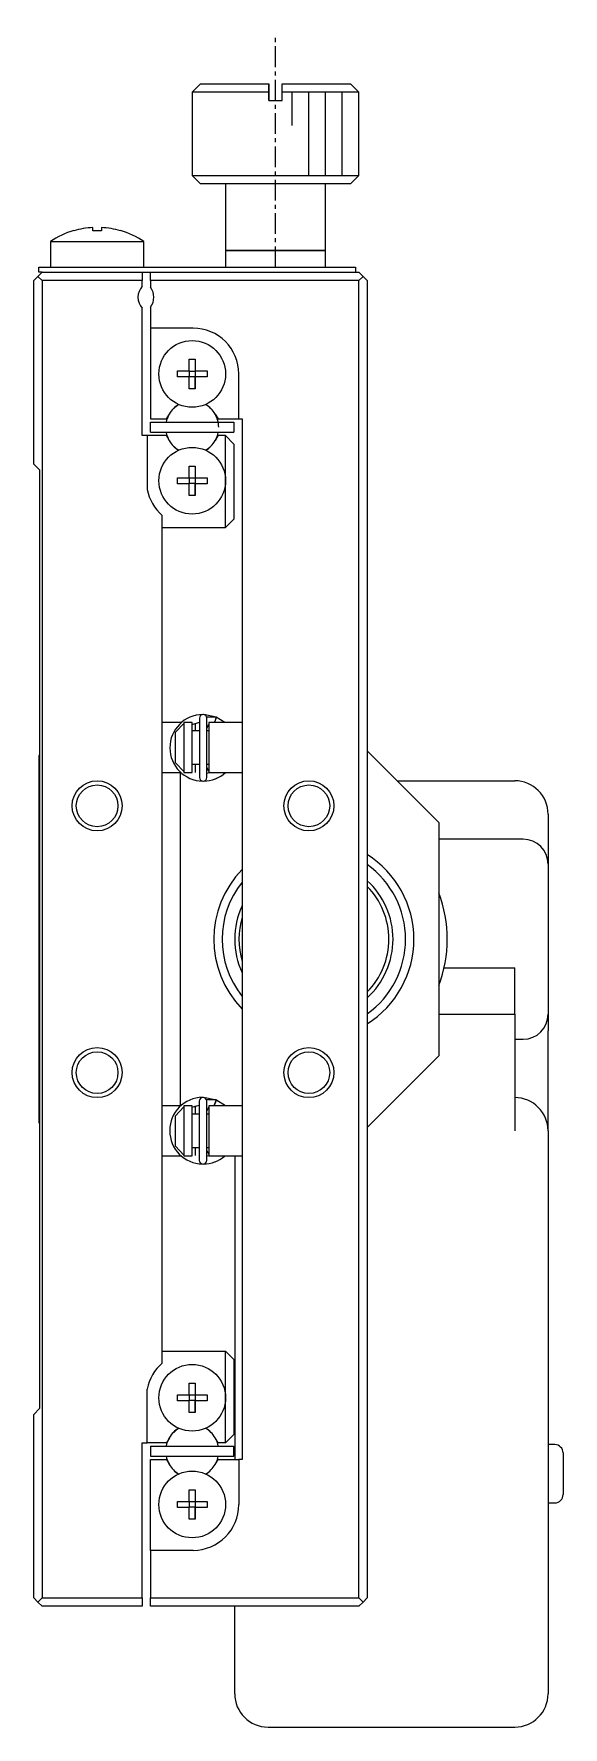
# Model space of a CAD drawing. Extents: x 1683 to 2292, y -88 to 224.
# Drawn here: x 1683 to 1714.8, y 33.9 to 135.4 of the extents above; entities that cross this region are included whole.
import ezdxf

# ---------------------------------------------------------------- set-up
doc = ezdxf.new("R2010")
doc.units = 0
doc.linetypes.add('CENTER', pattern=[2, 1.25, -0.25, 0.25, -0.25])
doc.layers.get('0').update_dxf_attribs({"linetype": 'CONTINUOUS'})
doc.layers.add('CENTER', color=1, linetype='CENTER')

msp = doc.modelspace()

# ---------------------------------------------------------------- linework, layer by layer
at = {"color": 7, "linetype": 'CONTINUOUS'}
for p, q in [((1693.04, 132.41), (1692.54, 131.91)), ((1693.04, 132.41), (1697.14, 132.41)), ((1697.14, 131.91), (1697.14, 132.41)), ((1697.14, 132.41), (1697.14, 131.91)), ((1697.94, 131.91), (1697.94, 132.41)), ((1697.94, 132.41), (1702.04, 132.41)), ((1702.54, 131.91), (1702.04, 132.41)), ((1692.54, 131.91), (1692.54, 126.91)), ((1697.14, 131.91), (1692.54, 131.91)), ((1697.14, 131.91), (1697.14, 131.41)), ((1697.14, 131.41), (1697.14, 131.91)), ((1697.14, 131.41), (1697.94, 131.41)), ((1697.94, 131.41), (1697.94, 131.91)), ((1702.54, 131.91), (1697.94, 131.91)), ((1702.54, 126.91), (1702.54, 131.91)), ((1692.54, 126.91), (1693.04, 126.41)), ((1692.54, 126.91), (1697.54, 126.91)), ((1697.54, 126.41), (1693.04, 126.41)), ((1694.54, 126.41), (1694.54, 122.41)), ((1697.54, 126.91), (1702.54, 126.91)), ((1702.04, 126.41), (1697.54, 126.41)), ((1700.54, 122.41), (1700.54, 126.41)), ((1702.04, 126.41), (1702.54, 126.91)), ((1684.04, 122.95), (1684.04, 121.41)), ((1684.04, 122.95), (1689.64, 122.95)), ((1685.44, 123.6), (1685.44, 123.61)), ((1686.58, 123.6), (1686.58, 123.79)), ((1687.1, 123.6), (1686.58, 123.6)), ((1687.1, 123.79), (1687.1, 123.6)), ((1688.25, 123.61), (1688.24, 123.6)), ((1689.64, 121.41), (1689.64, 122.95)), ((1694.54, 122.41), (1694.54, 121.41)), ((1697.54, 122.41), (1694.54, 122.41)), ((1694.54, 122.41), (1697.54, 122.41)), ((1700.54, 122.41), (1697.54, 122.41)), ((1697.54, 122.41), (1700.54, 122.41)), ((1700.54, 121.41), (1700.54, 122.41)), ((1683.29, 120.86), (1683.04, 120.61)), ((1683.54, 121.11), (1683.29, 120.86)), ((1683.54, 120.61), (1683.29, 120.86)), ((1683.34, 121.41), (1685.34, 121.41)), ((1683.34, 121.11), (1683.34, 121.41)), ((1683.54, 121.11), (1683.34, 121.11)), ((1683.54, 121.11), (1689.54, 121.11)), ((1685.34, 121.41), (1700.34, 121.41)), ((1689.54, 121.11), (1689.54, 120.61)), ((1689.54, 121.11), (1690.04, 121.11)), ((1690.04, 120.61), (1690.04, 121.11)), ((1690.04, 121.11), (1702.54, 121.11)), ((1700.34, 121.41), (1702.34, 121.41)), ((1702.34, 121.41), (1702.34, 121.11)), ((1702.54, 121.11), (1702.79, 120.86)), ((1702.79, 120.86), (1702.54, 120.61)), ((1703.04, 120.61), (1702.79, 120.86)), ((1683.04, 109.61), (1683.04, 120.61)), ((1689.54, 120.61), (1683.54, 120.61)), ((1683.54, 120.61), (1683.54, 41.61)), ((1689.54, 120.27), (1689.54, 120.61)), ((1690.04, 120.61), (1690.04, 120.21)), ((1702.54, 120.61), (1690.04, 120.61)), ((1702.54, 41.61), (1702.54, 120.61)), ((1703.04, 120.61), (1703.04, 41.61)), ((1689.54, 111.31), (1689.54, 118.95)), ((1690.04, 119.01), (1690.04, 117.76)), ((1690.04, 117.76), (1690.04, 112.31)), ((1692.59, 117.76), (1690.04, 117.76)), ((1692.36, 115.19), (1692.36, 115.89)), ((1692.36, 115.89), (1692.72, 115.89)), ((1692.72, 115.89), (1692.72, 115.19)), ((1692.72, 115.89), (1692.72, 115.19)), ((1691.66, 114.83), (1691.66, 115.19)), ((1691.66, 115.19), (1692.36, 115.19)), ((1692.36, 114.83), (1691.66, 114.83)), ((1692.37, 115.18), (1692.36, 115.19)), ((1692.37, 114.84), (1692.36, 114.83)), ((1692.36, 114.12), (1692.36, 114.83)), ((1692.37, 115.18), (1692.71, 115.18)), ((1692.37, 114.84), (1692.37, 115.18)), ((1692.71, 114.84), (1692.37, 114.84)), ((1692.71, 115.18), (1692.72, 115.19)), ((1692.71, 115.18), (1692.71, 114.84)), ((1692.71, 114.84), (1692.72, 114.83)), ((1692.72, 115.19), (1693.43, 115.19)), ((1692.72, 114.12), (1692.72, 114.83)), ((1693.43, 114.83), (1692.72, 114.83)), ((1692.72, 114.83), (1692.72, 114.12)), ((1693.43, 115.19), (1693.43, 114.83)), ((1695.34, 112.31), (1695.34, 115.01)), ((1692.72, 114.12), (1692.36, 114.12)), ((1690.04, 112.31), (1691, 112.31)), ((1690.04, 112.11), (1690.98, 112.11)), ((1690.04, 111.51), (1690.04, 112.11)), ((1690.04, 112.11), (1695.04, 112.11)), ((1690.89, 112.11), (1690.98, 112.11)), ((1690.89, 112.11), (1690.98, 112.11)), ((1690.89, 112.11), (1690.98, 112.11)), ((1690.89, 112.11), (1690.98, 112.11)), ((1690.89, 112.11), (1690.98, 112.11)), ((1690.89, 112.11), (1690.98, 112.11)), ((1690.89, 112.11), (1690.98, 112.11)), ((1690.89, 112.11), (1690.98, 112.11)), ((1690.89, 112.11), (1690.98, 112.11)), ((1690.89, 112.11), (1690.98, 112.11)), ((1690.89, 112.11), (1690.98, 112.11)), ((1690.89, 112.11), (1690.98, 112.11)), ((1690.89, 112.11), (1690.98, 112.11)), ((1690.89, 112.11), (1690.98, 112.11)), ((1690.89, 112.11), (1690.98, 112.11)), ((1690.89, 112.11), (1694.19, 112.11)), ((1690.89, 112.11), (1690.98, 112.11)), ((1690.89, 112.11), (1690.98, 112.11)), ((1690.89, 112.11), (1690.98, 112.11)), ((1690.89, 112.11), (1690.98, 112.11)), ((1690.89, 112.11), (1690.98, 112.11)), ((1690.89, 112.11), (1690.98, 112.11)), ((1690.89, 112.11), (1690.98, 112.11)), ((1690.89, 112.11), (1690.98, 112.11)), ((1690.89, 112.11), (1690.98, 112.11)), ((1690.89, 112.11), (1690.98, 112.11)), ((1690.89, 112.11), (1690.98, 112.11)), ((1690.89, 112.11), (1690.98, 112.11)), ((1690.89, 112.11), (1690.98, 112.11)), ((1690.89, 112.11), (1690.98, 112.11)), ((1690.89, 112.11), (1690.98, 112.11)), ((1690.89, 112.11), (1690.98, 112.11)), ((1691, 112.31), (1691.17, 112.6)), ((1693.92, 112.6), (1694.09, 112.31)), ((1694.09, 112.31), (1695.34, 112.31)), ((1694.1, 112.11), (1694.19, 112.11)), ((1694.1, 112.11), (1694.19, 112.11)), ((1694.1, 112.11), (1694.19, 112.11)), ((1694.1, 112.11), (1694.19, 112.11)), ((1694.1, 112.11), (1694.19, 112.11)), ((1694.1, 112.11), (1694.19, 112.11)), ((1694.1, 112.11), (1694.19, 112.11)), ((1694.1, 112.11), (1694.19, 112.11)), ((1694.1, 112.11), (1694.19, 112.11)), ((1694.1, 112.11), (1694.19, 112.11)), ((1694.1, 112.11), (1694.19, 112.11)), ((1694.1, 112.11), (1694.19, 112.11)), ((1694.1, 112.11), (1694.19, 112.11)), ((1694.1, 112.11), (1695.04, 112.11)), ((1694.1, 112.11), (1694.19, 112.11)), ((1694.1, 112.11), (1694.19, 112.11)), ((1694.1, 112.11), (1694.19, 112.11)), ((1694.1, 112.11), (1694.19, 112.11)), ((1694.1, 112.11), (1694.19, 112.11)), ((1694.1, 112.11), (1694.19, 112.11)), ((1694.1, 112.11), (1694.19, 112.11)), ((1694.1, 112.11), (1694.19, 112.11)), ((1694.1, 112.11), (1694.19, 112.11)), ((1694.1, 112.11), (1694.19, 112.11)), ((1694.1, 112.11), (1694.19, 112.11)), ((1694.1, 112.11), (1694.19, 112.11)), ((1694.1, 112.11), (1694.19, 112.11)), ((1695.04, 112.11), (1695.04, 111.51)), ((1695.34, 112.31), (1695.54, 112.31)), ((1695.54, 112.31), (1695.54, 49.91)), ((1689.84, 111.31), (1689.54, 111.31)), ((1691, 111.31), (1689.84, 111.31)), ((1689.84, 111.31), (1689.84, 108.09)), ((1690.04, 111.51), (1695.04, 111.51)), ((1691.17, 111.01), (1691, 111.31)), ((1694.09, 111.31), (1693.92, 111.01)), ((1694.54, 111.31), (1694.09, 111.31)), ((1694.54, 111.31), (1695.04, 110.81)), ((1694.54, 108.61), (1694.54, 111.31)), ((1695.04, 110.81), (1695.04, 106.31)), ((1683.04, 109.61), (1683.39, 109.26)), ((1683.39, 109.26), (1683.39, 52.96)), ((1691.66, 108.43), (1691.66, 108.79)), ((1691.66, 108.79), (1692.36, 108.79)), ((1692.36, 108.79), (1692.36, 109.49)), ((1692.36, 109.49), (1692.72, 109.49)), ((1692.37, 108.78), (1692.36, 108.79)), ((1692.37, 108.78), (1692.71, 108.78)), ((1692.37, 108.44), (1692.37, 108.78)), ((1692.71, 108.78), (1692.72, 108.79)), ((1692.71, 108.78), (1692.71, 108.44)), ((1692.72, 109.49), (1692.72, 108.79)), ((1692.72, 109.49), (1692.72, 108.79)), ((1692.72, 108.79), (1693.43, 108.79)), ((1693.43, 108.79), (1693.43, 108.43)), ((1692.36, 108.43), (1691.66, 108.43)), ((1692.37, 108.44), (1692.36, 108.43)), ((1692.36, 107.72), (1692.36, 108.43)), ((1692.72, 107.72), (1692.36, 107.72)), ((1692.71, 108.44), (1692.37, 108.44)), ((1692.71, 108.44), (1692.72, 108.43)), ((1692.72, 107.72), (1692.72, 108.43)), ((1693.43, 108.43), (1692.72, 108.43)), ((1692.72, 108.43), (1692.72, 107.72)), ((1694.54, 105.81), (1694.54, 108.61)), ((1690.74, 55.69), (1690.74, 106.53)), ((1690.74, 105.81), (1694.54, 105.81)), ((1695.04, 106.31), (1694.54, 105.81)), ((1693.98, 94.43), (1693.23, 94.59)), ((1691.9, 94.11), (1690.74, 94.11)), ((1691.54, 93.52), (1692.04, 94.05)), ((1691.54, 91.69), (1691.54, 93.52)), ((1692.54, 94.11), (1692.04, 94.11)), ((1692.04, 94.11), (1692.04, 94.05)), ((1692.04, 94.05), (1692.04, 91.16)), ((1692.54, 93.99), (1692.97, 94.12)), ((1692.54, 91.11), (1692.54, 94.11)), ((1692.97, 93.61), (1692.54, 93.61)), ((1692.74, 93.61), (1692.74, 94.07)), ((1692.97, 94.36), (1692.97, 90.81)), ((1693.97, 94.43), (1693.41, 94.43)), ((1693.42, 90.81), (1693.42, 94.36)), ((1693.42, 93.76), (1693.54, 93.99)), ((1693.54, 93.61), (1693.42, 93.61)), ((1695.54, 94.11), (1693.54, 94.11)), ((1693.54, 94.11), (1693.54, 91.11)), ((1693.87, 94.12), (1693.86, 94.11)), ((1693.98, 94.43), (1693.87, 94.11)), ((1693.88, 94.15), (1693.87, 94.13)), ((1693.87, 94.13), (1693.87, 94.12)), ((1693.89, 94.16), (1693.88, 94.15)), ((1693.9, 94.2), (1693.89, 94.18)), ((1693.89, 94.18), (1693.89, 94.16)), ((1693.91, 94.21), (1693.9, 94.2)), ((1693.92, 94.24), (1693.91, 94.23)), ((1693.91, 94.23), (1693.91, 94.21)), ((1693.93, 94.26), (1693.92, 94.24)), ((1693.94, 94.29), (1693.93, 94.28)), ((1693.93, 94.28), (1693.93, 94.26)), ((1693.95, 94.32), (1693.94, 94.31)), ((1693.94, 94.31), (1693.94, 94.29)), ((1693.96, 94.35), (1693.95, 94.34)), ((1693.95, 94.34), (1693.95, 94.32)), ((1693.97, 94.37), (1693.96, 94.36)), ((1693.96, 94.36), (1693.96, 94.35)), ((1694.5, 94.11), (1693.97, 94.43)), ((1693.97, 94.43), (1693.97, 94.43)), ((1693.97, 94.43), (1693.97, 94.43)), ((1693.97, 94.43), (1693.97, 94.43)), ((1693.97, 94.43), (1693.97, 94.42)), ((1693.97, 94.42), (1693.97, 94.42)), ((1693.97, 94.42), (1693.97, 94.41)), ((1693.97, 94.41), (1693.97, 94.4)), ((1693.97, 94.4), (1693.97, 94.39)), ((1693.97, 94.39), (1693.97, 94.38)), ((1693.97, 94.38), (1693.97, 94.37)), ((1694.01, 94.41), (1693.98, 94.43)), ((1683.39, 92.16), (1683.34, 92.11)), ((1683.34, 92.11), (1683.34, 70.11)), ((1692.04, 91.16), (1691.54, 91.69)), ((1692.54, 91.61), (1692.97, 91.61)), ((1692.74, 91.11), (1692.74, 91.61)), ((1693.42, 91.61), (1693.54, 91.61)), ((1693.54, 91.18), (1693.42, 91.41)), ((1707.34, 88.11), (1703.04, 92.41)), ((1690.74, 91.11), (1691.86, 91.11)), ((1691.84, 71.11), (1691.84, 91.11)), ((1692.04, 91.16), (1692.04, 91.11)), ((1692.04, 91.11), (1692.54, 91.11)), ((1693.55, 91.08), (1693.42, 91.05)), ((1693.54, 91.11), (1695.54, 91.11)), ((1693.65, 91.11), (1693.55, 91.08)), ((1693.91, 90.72), (1693.92, 90.72)), ((1693.91, 90.72), (1693.91, 90.72)), ((1693.91, 90.72), (1693.91, 90.72)), ((1693.92, 90.73), (1693.97, 90.74)), ((1693.92, 90.73), (1693.92, 90.73)), ((1693.92, 90.72), (1693.92, 90.73)), ((1693.92, 90.72), (1693.92, 90.72)), ((1693.92, 90.72), (1693.92, 90.72)), ((1693.92, 90.72), (1693.92, 90.72)), ((1693.97, 90.74), (1694, 90.76)), ((1693.97, 90.74), (1693.97, 90.74)), ((1693.97, 90.74), (1693.97, 90.74)), ((1693.97, 90.74), (1693.97, 90.74)), ((1704.84, 90.61), (1711.89, 90.61)), ((1713.89, 88.61), (1713.89, 86.11)), ((1707.34, 88.11), (1707.34, 74.11)), ((1712.39, 87.11), (1707.34, 87.11)), ((1713.89, 86.11), (1713.89, 85.61)), ((1713.89, 85.61), (1713.89, 81.11)), ((1713.89, 81.11), (1713.89, 76.61)), ((1707.66, 79.4), (1711.89, 79.4)), ((1711.89, 76.61), (1711.89, 79.4)), ((1707.34, 76.61), (1711.89, 76.61)), ((1711.89, 76.61), (1711.89, 69.61)), ((1713.89, 76.61), (1713.89, 75.61)), ((1713.89, 69.61), (1713.89, 75.61)), ((1711.89, 75.11), (1712.39, 75.11)), ((1703.04, 69.81), (1707.34, 74.11)), ((1691.85, 71.11), (1690.74, 71.11)), ((1692.54, 71.11), (1692.04, 71.11)), ((1692.04, 71.11), (1692.04, 71.05)), ((1692.54, 71.04), (1692.96, 71.16)), ((1692.54, 68.11), (1692.54, 71.11)), ((1692.74, 71.11), (1692.73, 71.11)), ((1692.74, 70.61), (1692.74, 71.11)), ((1692.96, 71.4), (1692.96, 67.85)), ((1694, 71.45), (1693.22, 71.62)), ((1693.96, 71.47), (1693.4, 71.47)), ((1693.41, 67.85), (1693.41, 71.4)), ((1695.54, 71.11), (1693.54, 71.11)), ((1693.54, 71.11), (1693.54, 68.11)), ((1693.84, 71.12), (1693.83, 71.11)), ((1693.97, 71.47), (1693.84, 71.11)), ((1693.85, 71.15), (1693.84, 71.13)), ((1693.84, 71.13), (1693.84, 71.12)), ((1693.86, 71.16), (1693.85, 71.15)), ((1693.87, 71.18), (1693.86, 71.16)), ((1693.88, 71.21), (1693.87, 71.2)), ((1693.87, 71.2), (1693.87, 71.18)), ((1693.89, 71.23), (1693.88, 71.21)), ((1693.9, 71.25), (1693.89, 71.23)), ((1693.91, 71.27), (1693.9, 71.25)), ((1693.92, 71.3), (1693.91, 71.28)), ((1693.91, 71.28), (1693.91, 71.27)), ((1693.93, 71.32), (1693.92, 71.3)), ((1693.94, 71.35), (1693.93, 71.34)), ((1693.93, 71.34), (1693.93, 71.32)), ((1693.95, 71.38), (1693.94, 71.37)), ((1693.94, 71.37), (1693.94, 71.35)), ((1693.96, 71.41), (1693.95, 71.4)), ((1693.95, 71.4), (1693.95, 71.38)), ((1694.53, 71.11), (1693.96, 71.47)), ((1693.96, 71.47), (1693.96, 71.47)), ((1693.96, 71.47), (1693.96, 71.47)), ((1693.96, 71.47), (1693.96, 71.46)), ((1693.96, 71.46), (1693.96, 71.46)), ((1693.96, 71.46), (1693.96, 71.45)), ((1693.96, 71.45), (1693.96, 71.44)), ((1693.96, 71.44), (1693.96, 71.43)), ((1693.96, 71.43), (1693.96, 71.42)), ((1693.96, 71.42), (1693.96, 71.41)), ((1683.34, 70.11), (1683.39, 70.06)), ((1691.54, 70.52), (1692.04, 71.05)), ((1691.54, 68.69), (1691.54, 70.52)), ((1692.04, 71.05), (1692.04, 68.16)), ((1692.96, 70.61), (1692.54, 70.61)), ((1693.41, 70.8), (1693.54, 71.04)), ((1693.54, 70.61), (1693.41, 70.61)), ((1713.89, 69.61), (1713.89, 41.86)), ((1690.74, 68.11), (1691.89, 68.11)), ((1692.04, 68.16), (1691.54, 68.69)), ((1692.04, 68.16), (1692.04, 68.11)), ((1692.04, 68.11), (1692.54, 68.11)), ((1692.54, 68.61), (1692.96, 68.61)), ((1692.74, 68.14), (1692.74, 68.61)), ((1693.41, 68.61), (1693.54, 68.61)), ((1693.54, 68.22), (1693.41, 68.45)), ((1693.54, 68.12), (1693.41, 68.09)), ((1693.54, 68.11), (1695.54, 68.11)), ((1695.09, 68.11), (1695.09, 49.91)), ((1693.9, 67.76), (1693.91, 67.76)), ((1693.9, 67.76), (1693.9, 67.76)), ((1693.9, 67.76), (1693.9, 67.76)), ((1693.91, 67.76), (1693.96, 67.78)), ((1693.91, 67.76), (1693.91, 67.76)), ((1693.91, 67.76), (1693.91, 67.76)), ((1693.91, 67.76), (1693.91, 67.76)), ((1693.91, 67.76), (1693.91, 67.76)), ((1693.91, 67.76), (1693.91, 67.76)), ((1693.96, 67.78), (1693.99, 67.8)), ((1693.96, 67.78), (1693.96, 67.78)), ((1693.96, 67.78), (1693.96, 67.78)), ((1690.74, 56.41), (1694.54, 56.41)), ((1694.54, 56.41), (1695.04, 55.91)), ((1694.54, 53.61), (1694.54, 56.41)), ((1695.04, 55.91), (1695.04, 51.41)), ((1689.84, 50.91), (1689.84, 54.13)), ((1692.36, 53.79), (1692.36, 54.49)), ((1692.36, 54.49), (1692.72, 54.49)), ((1692.72, 54.49), (1692.72, 53.79)), ((1692.72, 54.49), (1692.72, 53.79)), ((1683.39, 52.96), (1683.04, 52.61)), ((1691.66, 53.43), (1691.66, 53.79)), ((1691.66, 53.79), (1692.36, 53.79)), ((1692.36, 53.43), (1691.66, 53.43)), ((1692.37, 53.78), (1692.36, 53.79)), ((1692.37, 53.44), (1692.36, 53.43)), ((1692.36, 52.72), (1692.36, 53.43)), ((1692.37, 53.78), (1692.71, 53.78)), ((1692.37, 53.44), (1692.37, 53.78)), ((1692.71, 53.44), (1692.37, 53.44)), ((1692.71, 53.78), (1692.72, 53.79)), ((1692.71, 53.78), (1692.71, 53.44)), ((1692.71, 53.44), (1692.72, 53.43)), ((1692.72, 53.79), (1693.43, 53.79)), ((1692.72, 52.72), (1692.72, 53.43)), ((1693.43, 53.43), (1692.72, 53.43)), ((1692.72, 53.43), (1692.72, 52.72)), ((1693.43, 53.79), (1693.43, 53.43)), ((1694.54, 50.91), (1694.54, 53.61)), ((1683.04, 41.61), (1683.04, 52.61)), ((1692.72, 52.72), (1692.36, 52.72)), ((1689.54, 41.61), (1689.54, 50.91)), ((1689.54, 50.91), (1689.84, 50.91)), ((1691, 50.91), (1689.84, 50.91)), ((1691.17, 51.2), (1691, 50.91)), ((1694.09, 50.91), (1693.92, 51.2)), ((1694.54, 50.91), (1694.09, 50.91)), ((1695.04, 51.41), (1694.54, 50.91)), ((1714.29, 50.8), (1713.89, 50.8)), ((1690.04, 50.71), (1690.04, 50.11)), ((1690.04, 50.71), (1695.04, 50.71)), ((1690.04, 50.11), (1690.98, 50.11)), ((1690.04, 50.11), (1695.04, 50.11)), ((1690.04, 44.46), (1690.04, 49.91)), ((1690.04, 49.91), (1691, 49.91)), ((1690.89, 50.11), (1690.98, 50.11)), ((1690.89, 50.11), (1690.98, 50.11)), ((1690.89, 50.11), (1690.98, 50.11)), ((1690.89, 50.11), (1690.98, 50.11)), ((1690.89, 50.11), (1690.98, 50.11)), ((1690.89, 50.11), (1690.98, 50.11)), ((1690.89, 50.11), (1690.98, 50.11)), ((1690.89, 50.11), (1690.98, 50.11)), ((1690.89, 50.11), (1690.98, 50.11)), ((1690.89, 50.11), (1690.98, 50.11)), ((1690.89, 50.11), (1690.98, 50.11)), ((1690.89, 50.11), (1690.98, 50.11)), ((1690.89, 50.11), (1690.98, 50.11)), ((1690.89, 50.11), (1690.98, 50.11)), ((1690.89, 50.11), (1690.98, 50.11)), ((1690.89, 50.11), (1694.19, 50.11)), ((1690.89, 50.11), (1690.98, 50.11)), ((1690.89, 50.11), (1690.98, 50.11)), ((1690.89, 50.11), (1690.98, 50.11)), ((1690.89, 50.11), (1690.98, 50.11)), ((1690.89, 50.11), (1690.98, 50.11)), ((1690.89, 50.11), (1690.98, 50.11)), ((1690.89, 50.11), (1690.98, 50.11)), ((1690.89, 50.11), (1690.98, 50.11)), ((1690.89, 50.11), (1690.98, 50.11)), ((1690.89, 50.11), (1690.98, 50.11)), ((1690.89, 50.11), (1690.98, 50.11)), ((1690.89, 50.11), (1690.98, 50.11)), ((1690.89, 50.11), (1690.98, 50.11)), ((1690.89, 50.11), (1690.98, 50.11)), ((1690.89, 50.11), (1690.98, 50.11)), ((1690.89, 50.11), (1690.98, 50.11)), ((1691, 49.91), (1691.17, 49.61)), ((1693.92, 49.61), (1694.09, 49.91)), ((1694.09, 49.91), (1695.34, 49.91)), ((1694.1, 50.11), (1694.19, 50.11)), ((1694.1, 50.11), (1694.19, 50.11)), ((1694.1, 50.11), (1694.19, 50.11)), ((1694.1, 50.11), (1694.19, 50.11)), ((1694.1, 50.11), (1694.19, 50.11)), ((1694.1, 50.11), (1694.19, 50.11)), ((1694.1, 50.11), (1694.19, 50.11)), ((1694.1, 50.11), (1694.19, 50.11)), ((1694.1, 50.11), (1694.19, 50.11)), ((1694.1, 50.11), (1694.19, 50.11)), ((1694.1, 50.11), (1694.19, 50.11)), ((1694.1, 50.11), (1694.19, 50.11)), ((1694.1, 50.11), (1694.19, 50.11)), ((1694.1, 50.11), (1695.04, 50.11)), ((1694.1, 50.11), (1694.19, 50.11)), ((1694.1, 50.11), (1694.19, 50.11)), ((1694.1, 50.11), (1694.19, 50.11)), ((1694.1, 50.11), (1694.19, 50.11)), ((1694.1, 50.11), (1694.19, 50.11)), ((1694.1, 50.11), (1694.19, 50.11)), ((1694.1, 50.11), (1694.19, 50.11)), ((1694.1, 50.11), (1694.19, 50.11)), ((1694.1, 50.11), (1694.19, 50.11)), ((1694.1, 50.11), (1694.19, 50.11)), ((1694.1, 50.11), (1694.19, 50.11)), ((1694.1, 50.11), (1694.19, 50.11)), ((1694.1, 50.11), (1694.19, 50.11)), ((1694.1, 50.11), (1694.19, 50.11)), ((1695.04, 50.11), (1695.04, 50.71)), ((1695.34, 49.91), (1695.34, 47.21)), ((1695.54, 49.91), (1695.34, 49.91)), ((1714.79, 50.3), (1714.79, 49.05)), ((1714.79, 49.05), (1714.79, 47.8)), ((1692.36, 47.39), (1692.36, 48.09)), ((1692.36, 48.09), (1692.72, 48.09)), ((1692.72, 48.09), (1692.72, 47.39)), ((1692.72, 48.09), (1692.72, 47.39)), ((1691.66, 47.03), (1691.66, 47.39)), ((1691.66, 47.39), (1692.36, 47.39)), ((1692.36, 47.03), (1691.66, 47.03)), ((1692.37, 47.38), (1692.36, 47.39)), ((1692.37, 47.04), (1692.36, 47.03)), ((1692.36, 46.32), (1692.36, 47.03)), ((1692.37, 47.38), (1692.71, 47.38)), ((1692.37, 47.04), (1692.37, 47.38)), ((1692.71, 47.04), (1692.37, 47.04)), ((1692.71, 47.38), (1692.72, 47.39)), ((1692.71, 47.38), (1692.71, 47.04)), ((1692.71, 47.04), (1692.72, 47.03)), ((1692.72, 47.39), (1693.43, 47.39)), ((1692.72, 46.32), (1692.72, 47.03)), ((1693.43, 47.03), (1692.72, 47.03)), ((1692.72, 47.03), (1692.72, 46.32)), ((1693.43, 47.39), (1693.43, 47.03)), ((1713.89, 47.3), (1714.29, 47.3)), ((1692.72, 46.32), (1692.36, 46.32)), ((1692.59, 44.46), (1690.04, 44.46)), ((1690.04, 44.46), (1690.04, 41.61)), ((1713.89, 41.86), (1713.89, 35.86)), ((1683.04, 41.61), (1683.29, 41.36)), ((1683.29, 41.36), (1683.54, 41.61)), ((1683.29, 41.36), (1683.54, 41.11)), ((1683.54, 41.61), (1689.54, 41.61)), ((1689.54, 41.11), (1683.54, 41.11)), ((1689.54, 41.61), (1689.54, 41.11)), ((1690.04, 41.11), (1690.04, 41.61)), ((1690.04, 41.61), (1702.54, 41.61)), ((1702.54, 41.11), (1690.04, 41.11)), ((1695.09, 35.86), (1695.09, 41.11)), ((1702.54, 41.61), (1702.79, 41.36)), ((1702.79, 41.36), (1702.54, 41.11)), ((1703.04, 41.61), (1702.79, 41.36)), ((1697.09, 33.86), (1711.89, 33.86))]:
    msp.add_line(p, q, dxfattribs=at)
at = {"color": 3, "linetype": 'CONTINUOUS'}
for p, q in [((1698.54, 129.91), (1698.54, 131.91)), ((1699.54, 126.91), (1699.54, 131.91)), ((1700.54, 126.91), (1700.54, 131.91)), ((1701.54, 126.91), (1701.54, 131.91))]:
    msp.add_line(p, q, dxfattribs=at)
at = {"color": 7, "linetype": 'CONTINUOUS'}
for centre, radius in [((1692.54, 115.01), 2), ((1692.54, 108.61), 2), ((1686.84, 89.11), 1.25), ((1699.54, 89.11), 1.25), ((1686.84, 73.11), 1.25), ((1699.54, 73.11), 1.25), ((1692.54, 53.61), 2), ((1692.54, 47.21), 2)]:
    msp.add_circle(centre, radius, dxfattribs=at)
at = {"color": 3, "linetype": 'CONTINUOUS'}
for centre in [(1686.84, 89.11), (1699.54, 89.11), (1686.84, 73.11), (1699.54, 73.11)]:
    msp.add_circle(centre, 1.5, dxfattribs=at)
at = {"color": 7, "linetype": 'CONTINUOUS'}
for centre, radius, start, end in [((1686.84, 118.81), 5, 106.2858, 124.0558), ((1686.84, 118.81), 4.99, 92.9848, 106.2726), ((1686.84, 118.81), 4.99, 73.7274, 87.0152), ((1686.84, 118.81), 5, 55.9442, 73.7142), ((1690.29, 119.61), 1, 138.5904, 221.4096), ((1689.24, 119.61), 1, 323.1301, 36.8699), ((1692.59, 115.01), 2.75, 0, 90), ((1692.54, 111.81), 1.59, 135, 150), ((1692.54, 111.81), 1.59, 120.4332, 135), ((1692.66, 111.69), 1.75, 121.8865, 135.0044), ((1692.54, 111.81), 1.59, 45, 59.5668), ((1692.43, 111.69), 1.75, 44.9956, 58.1135), ((1692.54, 111.81), 1.59, 30, 45), ((1692.54, 111.81), 1.59, 150, 169.1069), ((1692.54, 111.81), 1.59, 0, 30), ((1692.54, 111.81), 1.59, 190.893, 210), ((1692.54, 111.81), 1.59, 210, 225), ((1692.54, 111.81), 1.59, 315, 330), ((1692.54, 111.81), 1.59, 330, 349.1069), ((1692.54, 111.81), 1.59, 225, 239.5667), ((1692.66, 111.92), 1.75, 224.9956, 238.1135), ((1692.54, 111.81), 1.59, 300.4333, 315), ((1692.43, 111.92), 1.75, 301.8865, 315.0044), ((1692.54, 108.61), 2.75, 190.9425, 229.1148), ((1693.2, 92.59), 2, 90.738, 269.187), ((1693.2, 94.36), 0.225, 0, 180), ((1693.2, 90.81), 0.225, 180, 0), ((1693.2, 92.59), 2, 270.8601, 312.1025), ((1711.89, 88.61), 2, 0, 90), ((1712.39, 85.61), 1.5, 0, 90), ((1699.84, 81.11), 6, 302.231, 57.769), ((1699.84, 81.11), 5.5, 305.5785, 54.4215), ((1699.84, 81.11), 6, 135.78, 224.22), ((1699.84, 81.11), 5.5, 141.4273, 218.5727), ((1699.84, 81.11), 4.75, 312.3521, 47.6479), ((1699.84, 81.11), 4.5, 0, 44.6746), ((1699.84, 81.11), 8, 339.6359, 20.3641), ((1699.84, 81.11), 4.75, 154.8587, 205.1413), ((1699.84, 81.11), 4.5, 162.8538, 197.1462), ((1699.84, 81.11), 4.5, 315.3254, 0), ((1712.39, 76.61), 1.5, 270, 0), ((1693.19, 69.63), 2, 90.738, 269.187), ((1693.19, 71.4), 0.225, 0, 180), ((1711.89, 69.61), 2, 0, 90), ((1693.19, 69.63), 2, 270.8658, 310.4577), ((1693.19, 67.85), 0.225, 180, 0), ((1692.54, 53.61), 2.75, 130.8852, 169.0575), ((1692.54, 50.41), 1.59, 150, 169.1069), ((1692.54, 50.41), 1.59, 135, 150), ((1692.54, 50.41), 1.59, 120.4333, 135), ((1692.66, 50.29), 1.75, 121.8865, 135.0044), ((1692.54, 50.41), 1.59, 45, 59.5667), ((1692.43, 50.29), 1.75, 44.9956, 58.1135), ((1692.54, 50.41), 1.59, 30, 45), ((1692.54, 50.41), 1.59, 10.8931, 30), ((1714.29, 50.3), 0.5, 0, 90), ((1692.54, 50.41), 1.59, 190.893, 210), ((1692.54, 50.41), 1.59, 330, 349.107), ((1692.54, 50.41), 1.59, 210, 225), ((1692.54, 50.41), 1.59, 225, 239.5668), ((1692.66, 50.52), 1.75, 224.9956, 238.1135), ((1692.54, 50.41), 1.59, 300.4332, 315), ((1692.43, 50.52), 1.75, 301.8865, 315.0044), ((1692.54, 50.41), 1.59, 315, 330), ((1714.29, 47.8), 0.5, 270, 0), ((1692.59, 47.21), 2.75, 270, 0), ((1697.09, 35.86), 2, 180, 270), ((1711.89, 35.86), 2, 270, 0)]:
    msp.add_arc(centre, radius, start, end, dxfattribs=at)
at = {"color": 3, "linetype": 'CONTINUOUS'}
for radius, start, end in [(4.75, 312.3521, 47.6479), (4.5, 0, 44.6746), (4.75, 154.8587, 205.1413), (4.5, 162.8538, 197.1462), (4.5, 315.3254, 0)]:
    msp.add_arc((1699.84, 81.11), radius, start, end, dxfattribs=at)
at = {"layer": 'CENTER', "color": 1, "linetype": 'CENTER'}
msp.add_line((1697.54, 121.41), (1697.54, 135.41), dxfattribs=at)

doc.saveas('drawing.dxf')
